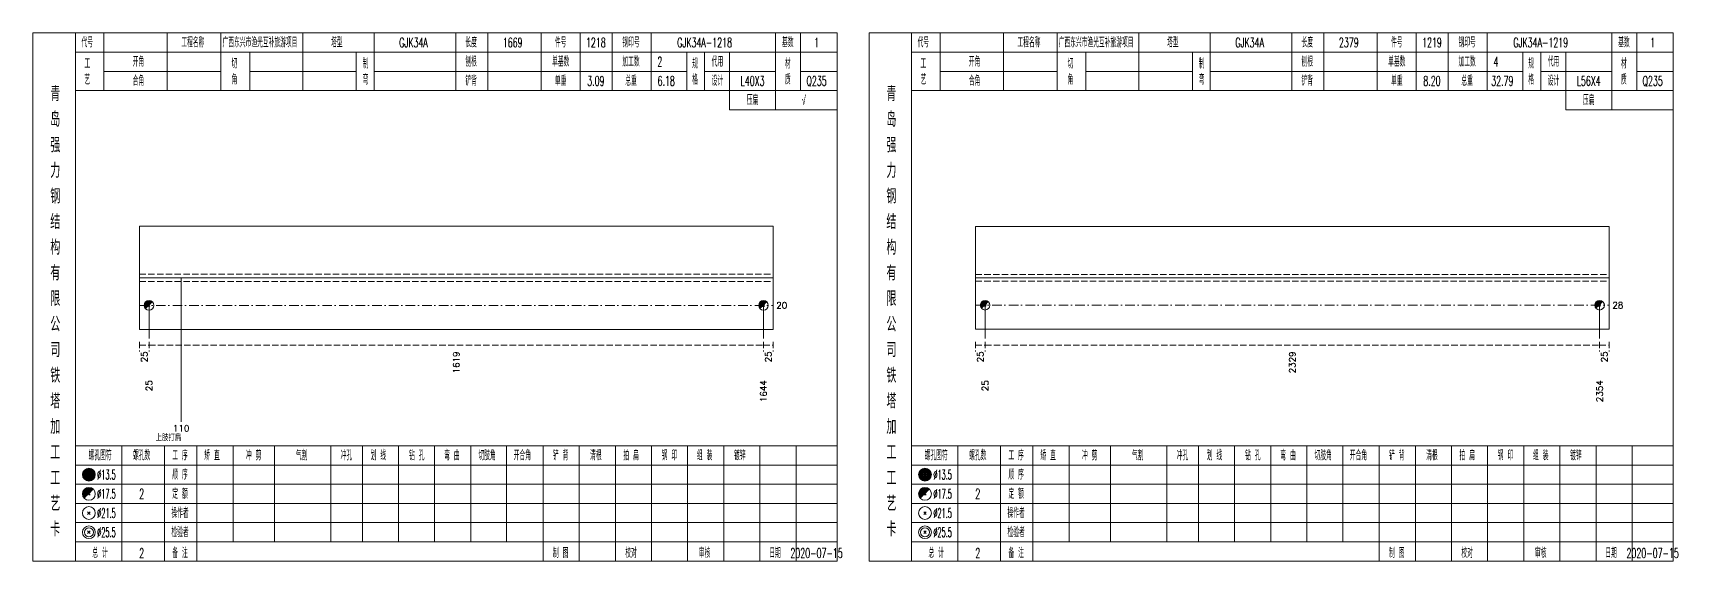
# Model space of a CAD drawing. Extents: x 0 to 2606, y -377 to 6479.
# Drawn here: x 0 to 514, y 1050 to 1215 of the extents above; entities that cross this region are included whole.
import ezdxf
from ezdxf.enums import TextEntityAlignment as Align

# ---------------------------------------------------------------- set-up
doc = ezdxf.new("R2010")
doc.units = 0
doc.header["$MEASUREMENT"] = 0
doc.linetypes.add('一点画线', pattern=[5.2, 3, -1, 0.2, -1])
doc.linetypes.add('虚线', pattern=[2.75, 2, -0.75])
doc.layers.get('0').update_dxf_attribs({"linetype": 'CONTINUOUS', "lineweight": 25})
for name, color, linetype, lineweight in [('1', 7, 'CONTINUOUS', 25), ('2', 7, 'CONTINUOUS', 25), ('4', 7, 'CONTINUOUS', 25)]:
    doc.layers.add(name, color=color, linetype=linetype, lineweight=lineweight)
doc.styles.get("Standard").update_dxf_attribs({"font": 'simplex.shx', "width": 0.7, "height": 3, "bigfont": 'gbhzfs.shx'})

msp = doc.modelspace()

# ---------------------------------------------------------------- linework, layer by layer
at = {"color": 7, "linetype": 'Continuous', "lineweight": 18}
for p, q in [((33.3, 1154.62), (33.3, 1122.38)), ((33.3, 1154.62), (231.4, 1154.62)), ((231.4, 1154.62), (231.4, 1122.38)), ((294.7, 1154.57), (294.7, 1122.43)), ((294.7, 1154.57), (492.8, 1154.57)), ((492.8, 1154.57), (492.8, 1122.43)), ((33.3, 1138.5), (231.4, 1138.5)), ((294.7, 1138.5), (492.8, 1138.5))]:
    msp.add_line(p, q, dxfattribs=at)
at = {"color": 1, "linetype": '虚线', "lineweight": 18}
for p, q in [((33.3, 1139.62), (231.4, 1139.62)), ((33.3, 1137.38), (231.4, 1137.38)), ((294.7, 1139.57), (492.8, 1139.57)), ((294.7, 1137.43), (492.8, 1137.43))]:
    msp.add_line(p, q, dxfattribs=at)
at = {"color": 3, "linetype": '一点画线', "lineweight": 13}
for p, q in [((33.3, 1129.88), (231.4, 1129.88)), ((294.7, 1129.93), (492.8, 1129.93))]:
    msp.add_line(p, q, dxfattribs=at)
at = {"color": 7, "linetype": 'Continuous', "lineweight": 13}
for p, q in [((36.3, 1129.88), (36.3, 1119.5)), ((228.4, 1129.88), (228.4, 1119.5)), ((297.7, 1129.93), (297.7, 1119.5)), ((489.8, 1129.93), (489.8, 1119.5))]:
    msp.add_line(p, q, dxfattribs=at)
at = {"color": 8, "linetype": '虚线', "lineweight": 9}
for p, q in [((33.3, 1118.5), (33.3, 1115.5)), ((33.3, 1117.5), (36.3, 1117.5)), ((36.3, 1118.5), (36.3, 1115.5)), ((36.3, 1118.5), (36.3, 1115.5)), ((36.3, 1117.5), (228.4, 1117.5)), ((228.4, 1118.5), (228.4, 1115.5)), ((228.4, 1118.5), (228.4, 1115.5)), ((228.4, 1117.5), (231.4, 1117.5)), ((231.4, 1118.5), (231.4, 1115.5)), ((294.7, 1118.5), (294.7, 1115.5)), ((294.7, 1117.5), (297.7, 1117.5)), ((297.7, 1118.5), (297.7, 1115.5)), ((297.7, 1118.5), (297.7, 1115.5)), ((297.7, 1117.5), (489.8, 1117.5)), ((489.8, 1118.5), (489.8, 1115.5)), ((489.8, 1118.5), (489.8, 1115.5)), ((489.8, 1117.5), (492.8, 1117.5)), ((492.8, 1118.5), (492.8, 1115.5))]:
    msp.add_line(p, q, dxfattribs=at)
at = {"layer": '1', "color": 7, "linetype": 'Continuous', "lineweight": 0}
for p, q in [((36, 1129.58), (36.6, 1130.17)), ((36, 1130.17), (36.6, 1129.58)), ((228.1, 1129.58), (228.7, 1130.17)), ((228.1, 1130.17), (228.7, 1129.58)), ((297.4, 1129.63), (298, 1130.23)), ((297.4, 1130.23), (298, 1129.63)), ((489.5, 1129.63), (490.1, 1130.23)), ((489.5, 1130.23), (490.1, 1129.63))]:
    msp.add_line(p, q, dxfattribs=at)
at = {"layer": '1', "color": 7, "linetype": 'Continuous', "lineweight": 18}
for p, q in [((33.3, 1122.38), (231.4, 1122.38)), ((294.7, 1122.43), (492.8, 1122.43))]:
    msp.add_line(p, q, dxfattribs=at)
at = {"layer": '1', "color": 7, "linetype": 'Continuous', "lineweight": 13}
for centre in [(36.3, 1129.88), (228.4, 1129.88), (297.7, 1129.93), (489.8, 1129.93)]:
    msp.add_circle(centre, 1.5, dxfattribs=at)
for centre, radius in [((36.3, 1129.88), 1.35), ((36.3, 1129.88), 1.2), ((36.3, 1129.88), 1.05), ((36.3, 1129.88), 0.9), ((36.3, 1129.88), 0.75), ((36.3, 1129.88), 0.6), ((36.3, 1129.88), 0.45), ((36.3, 1129.88), 0.3), ((36.3, 1129.88), 0.15), ((228.4, 1129.88), 1.35), ((228.4, 1129.88), 1.2), ((228.4, 1129.88), 1.05), ((228.4, 1129.88), 0.9), ((228.4, 1129.88), 0.75), ((228.4, 1129.88), 0.6), ((228.4, 1129.88), 0.45), ((228.4, 1129.88), 0.3), ((228.4, 1129.88), 0.15), ((297.7, 1129.93), 1.35), ((297.7, 1129.93), 1.2), ((297.7, 1129.93), 1.05), ((297.7, 1129.93), 0.9), ((297.7, 1129.93), 0.75), ((297.7, 1129.93), 0.6), ((297.7, 1129.93), 0.45), ((297.7, 1129.93), 0.3), ((297.7, 1129.93), 0.15), ((489.8, 1129.93), 1.35), ((489.8, 1129.93), 1.2), ((489.8, 1129.93), 1.05), ((489.8, 1129.93), 0.9), ((489.8, 1129.93), 0.75), ((489.8, 1129.93), 0.6), ((489.8, 1129.93), 0.45), ((489.8, 1129.93), 0.3), ((489.8, 1129.93), 0.15)]:
    msp.add_arc(centre, radius, 45, 225, dxfattribs=at)
at = {"layer": '2', "color": 7, "linetype": 'Continuous', "lineweight": 13}
msp.add_line((46.36, 1138.5), (46.36, 1093.5), dxfattribs=at)
at = {"layer": '4', "color": 1, "linetype": 'Continuous', "lineweight": 18}
for p, q in [((13.3, 1050), (13.3, 1215)), ((22.2, 1197), (22.2, 1215)), ((42, 1197), (42, 1215)), ((58.8, 1197), (58.8, 1215)), ((84.4, 1197), (84.4, 1215)), ((106.7, 1197), (106.7, 1215)), ((132.2, 1197), (132.2, 1215)), ((142.2, 1197), (142.2, 1215)), ((158.9, 1197), (158.9, 1215)), ((171.1, 1197), (171.1, 1215)), ((181.1, 1197), (181.1, 1215)), ((193.3, 1197), (193.3, 1215)), ((232.2, 1191), (232.2, 1215)), ((240, 1197), (240, 1215)), ((274.7, 1050), (274.7, 1215)), ((283.6, 1197), (283.6, 1215)), ((303.4, 1197), (303.4, 1215)), ((320.2, 1197), (320.2, 1215)), ((345.8, 1197), (345.8, 1215)), ((368.1, 1197), (368.1, 1215)), ((393.6, 1197), (393.6, 1215)), ((403.6, 1197), (403.6, 1215)), ((420.3, 1197), (420.3, 1215)), ((432.5, 1197), (432.5, 1215)), ((442.5, 1197), (442.5, 1215)), ((454.7, 1197), (454.7, 1215)), ((493.6, 1191), (493.6, 1215)), ((501.4, 1197), (501.4, 1215)), ((13.3, 1209), (251.4, 1209)), ((67.8, 1197), (67.8, 1209)), ((101.1, 1197), (101.1, 1209)), ((204.4, 1197), (204.4, 1209)), ((210, 1197), (210, 1209)), ((217.8, 1191), (217.8, 1209)), ((274.7, 1209), (512.8, 1209)), ((329.2, 1197), (329.2, 1209)), ((362.5, 1197), (362.5, 1209)), ((465.8, 1197), (465.8, 1209)), ((471.4, 1197), (471.4, 1209)), ((479.2, 1191), (479.2, 1209)), ((22.2, 1203), (58.8, 1203)), ((67.8, 1203), (101.1, 1203)), ((106.7, 1203), (204.4, 1203)), ((210, 1203), (232.2, 1203)), ((240, 1203), (251.4, 1203)), ((283.6, 1203), (320.2, 1203)), ((329.2, 1203), (362.5, 1203)), ((368.1, 1203), (465.8, 1203)), ((471.4, 1203), (493.6, 1203)), ((501.4, 1203), (512.8, 1203)), ((13.3, 1197), (251.4, 1197)), ((274.7, 1197), (512.8, 1197)), ((217.8, 1191), (251.4, 1191)), ((479.2, 1191), (512.8, 1191)), ((13.3, 1086), (251.4, 1086)), ((27.8, 1050), (27.8, 1086)), ((41.1, 1050), (41.1, 1086)), ((51.2, 1050), (51.2, 1086)), ((62.6, 1056), (62.6, 1086)), ((75.5, 1056), (75.5, 1086)), ((93.1, 1056), (93.1, 1086)), ((103, 1056), (103, 1086)), ((114.3, 1056), (114.3, 1086)), ((125.6, 1056), (125.6, 1086)), ((136.9, 1056), (136.9, 1086)), ((148.1, 1056), (148.1, 1086)), ((159.5, 1056), (159.5, 1086)), ((170.8, 1056), (170.8, 1086)), ((182.1, 1056), (182.1, 1086)), ((193.4, 1056), (193.4, 1086)), ((204.7, 1056), (204.7, 1086)), ((216, 1056), (216, 1086)), ((227.3, 1056), (227.3, 1086)), ((238.6, 1056), (238.6, 1086)), ((274.7, 1086), (512.8, 1086)), ((289.2, 1050), (289.2, 1086)), ((302.5, 1050), (302.5, 1086)), ((312.6, 1050), (312.6, 1086)), ((324, 1056), (324, 1086)), ((336.9, 1056), (336.9, 1086)), ((354.5, 1056), (354.5, 1086)), ((364.4, 1056), (364.4, 1086)), ((375.7, 1056), (375.7, 1086)), ((387, 1056), (387, 1086)), ((398.3, 1056), (398.3, 1086)), ((409.5, 1056), (409.5, 1086)), ((420.9, 1056), (420.9, 1086)), ((432.2, 1056), (432.2, 1086)), ((443.5, 1056), (443.5, 1086)), ((454.8, 1056), (454.8, 1086)), ((466.1, 1056), (466.1, 1086)), ((477.4, 1056), (477.4, 1086)), ((488.7, 1056), (488.7, 1086)), ((500, 1056), (500, 1086)), ((13.3, 1080), (251.4, 1080)), ((274.7, 1080), (512.8, 1080)), ((13.3, 1074), (251.4, 1074)), ((274.7, 1074), (512.8, 1074)), ((13.3, 1068), (251.4, 1068)), ((274.7, 1068), (512.8, 1068)), ((13.3, 1062), (251.4, 1062)), ((274.7, 1062), (512.8, 1062)), ((13.3, 1056), (251.4, 1056)), ((159.5, 1050), (159.5, 1056)), ((170.8, 1050), (170.8, 1056)), ((182.1, 1050), (182.1, 1056)), ((193.4, 1050), (193.4, 1056)), ((204.7, 1050), (204.7, 1056)), ((216, 1050), (216, 1056)), ((227.3, 1050), (227.3, 1056)), ((238.6, 1050), (238.6, 1056)), ((274.7, 1056), (512.8, 1056)), ((420.9, 1050), (420.9, 1056)), ((432.2, 1050), (432.2, 1056)), ((443.5, 1050), (443.5, 1056)), ((454.8, 1050), (454.8, 1056)), ((466.1, 1050), (466.1, 1056)), ((477.4, 1050), (477.4, 1056)), ((488.7, 1050), (488.7, 1056)), ((500, 1050), (500, 1056))]:
    msp.add_line(p, q, dxfattribs=at)
at = {"layer": '4', "color": 7, "linetype": 'Continuous', "lineweight": 13}
for p, q in [((17.3, 1076.8), (17.7, 1077.2)), ((17.7, 1076.8), (17.3, 1077.2)), ((278.7, 1076.8), (279.1, 1077.2)), ((279.1, 1076.8), (278.7, 1077.2)), ((17.1, 1064.6), (17.9, 1065.4)), ((17.9, 1064.6), (17.1, 1065.4)), ((278.5, 1064.6), (279.3, 1065.4)), ((279.3, 1064.6), (278.5, 1065.4)), ((17.1, 1058.6), (17.9, 1059.4)), ((17.9, 1058.6), (17.1, 1059.4)), ((278.5, 1058.6), (279.3, 1059.4)), ((279.3, 1058.6), (278.5, 1059.4))]:
    msp.add_line(p, q, dxfattribs=at)
at = {"layer": '4', "color": 7, "linetype": 'Continuous', "lineweight": 0}
for p, q in [((17.1, 1070.6), (17.9, 1071.4)), ((17.1, 1071.4), (17.9, 1070.6)), ((278.5, 1070.6), (279.3, 1071.4)), ((278.5, 1071.4), (279.3, 1070.6))]:
    msp.add_line(p, q, dxfattribs=at)
at = {"layer": '4', "color": 1, "linetype": 'Continuous', "lineweight": 18}
for points in [[(0, 1215), (0, 1050), (251.4, 1050), (251.4, 1215)], [(261.4, 1215), (261.4, 1050), (512.8, 1050), (512.8, 1215)]]:
    msp.add_lwpolyline(points, close=True, dxfattribs=at)
at = {"layer": '4', "color": 7, "linetype": 'Continuous', "lineweight": 13}
for centre, radius in [((17.5, 1077), 2), ((17.5, 1077), 1.8), ((17.5, 1077), 1.6), ((17.5, 1077), 1.4), ((17.5, 1077), 1.2), ((17.5, 1077), 1), ((17.5, 1077), 0.8), ((17.5, 1077), 0.6), ((17.5, 1077), 0.4), ((17.5, 1077), 0.2), ((278.9, 1077), 2), ((278.9, 1077), 1.8), ((278.9, 1077), 1.6), ((278.9, 1077), 1.4), ((278.9, 1077), 1.2), ((278.9, 1077), 1), ((278.9, 1077), 0.8), ((278.9, 1077), 0.6), ((278.9, 1077), 0.4), ((278.9, 1077), 0.2), ((17.5, 1071), 2), ((278.9, 1071), 2), ((17.5, 1065), 2), ((278.9, 1065), 2), ((17.5, 1059), 2), ((17.5, 1059), 1.4), ((278.9, 1059), 2), ((278.9, 1059), 1.4)]:
    msp.add_circle(centre, radius, dxfattribs=at)
for centre, radius in [((17.5, 1071), 1.8), ((17.5, 1071), 1.6), ((17.5, 1071), 1.4), ((17.5, 1071), 1.2), ((17.5, 1071), 1), ((17.5, 1071), 0.8), ((17.5, 1071), 0.6), ((17.5, 1071), 0.4), ((17.5, 1071), 0.2), ((278.9, 1071), 1.8), ((278.9, 1071), 1.6), ((278.9, 1071), 1.4), ((278.9, 1071), 1.2), ((278.9, 1071), 1), ((278.9, 1071), 0.8), ((278.9, 1071), 0.6), ((278.9, 1071), 0.4), ((278.9, 1071), 0.2)]:
    msp.add_arc(centre, radius, 45, 225, dxfattribs=at)

# ---------------------------------------------------------------- texts
at = {"color": 7, "linetype": 'Continuous', "lineweight": 13}
for s, p in [('20', (232.4, 1129.88)), ('28', (493.8, 1129.93))]:
    msp.add_text(s, height=2, dxfattribs=at).set_placement(p, align=Align.MIDDLE_LEFT)
at = {"color": 8, "linetype": 'Continuous', "lineweight": 9}
for s, p in [('25', (34.8, 1115.5)), ('1619', (132.35, 1115.5)), ('25', (229.9, 1115.5)), ('25', (296.2, 1115.5)), ('2329', (393.75, 1115.5)), ('25', (491.3, 1115.5))]:
    msp.add_text(s, height=2, rotation=90, dxfattribs=at).set_placement(p, align=Align.MIDDLE_RIGHT)
at = {"layer": '1', "color": 7, "linetype": 'Continuous', "lineweight": 13}
for s, p in [('25', (36.3, 1106.5)), ('1644', (228.4, 1106.5)), ('25', (297.7, 1106.5)), ('2354', (489.8, 1106.5))]:
    msp.add_text(s, height=2, rotation=90, dxfattribs=at).set_placement(p, align=Align.MIDDLE_RIGHT)
at = {"layer": '2', "color": 7, "linetype": 'Continuous', "lineweight": 13}
for s, p in [('110', (46.36, 1092.5)), ('上肢打扁', (42.36, 1089.5))]:
    msp.add_text(s, height=2, dxfattribs=at).set_placement(p, align=Align.TOP_CENTER)
at = {"layer": '4', "color": 1, "linetype": 'Continuous', "lineweight": 13}
for s, height, width, p in [('代号', 3, 0.6, (17, 1212)), ('工程名称', 3, 0.6, (50, 1212)), ('广西东兴市渔光互补旅游项目', 3, 0.6, (71, 1212)), ('塔型', 3, 0.6, (95, 1212)), ('GJK34A', 3, 0.6, (119, 1212)), ('长度', 3, 0.6, (137, 1212)), ('1669', 3, 0.6, (150, 1212)), ('件号', 3, 0.6, (165, 1212)), ('1218', 3, 0.6, (176, 1212)), ('钢印号', 3, 0.6, (187, 1212)), ('GJK34A-1218', 3, 0.6, (210, 1212)), ('基数', 3, 0.6, (236, 1212)), ('1', 3, 0.6, (245, 1212)), ('代号', 3, 0.6, (278.4, 1212)), ('工程名称', 3, 0.6, (311.4, 1212)), ('广西东兴市渔光互补旅游项目', 3, 0.6, (332.4, 1212)), ('塔型', 3, 0.6, (356.4, 1212)), ('GJK34A', 3, 0.6, (380.4, 1212)), ('长度', 3, 0.6, (398.4, 1212)), ('2379', 3, 0.6, (411.4, 1212)), ('件号', 3, 0.6, (426.4, 1212)), ('1219', 3, 0.6, (437.4, 1212)), ('钢印号', 3, 0.6, (448.4, 1212)), ('GJK34A-1219', 3, 0.6, (471.4, 1212)), ('基数', 3, 0.6, (497.4, 1212)), ('1', 3, 0.6, (506.4, 1212)), ('工', 3, 0.6, (17, 1205.4)), ('开角', 3, 0.6, (33, 1206)), ('切', 3, 0.6, (63, 1205.4)), ('制', 3, 0.6, (104, 1205.4)), ('刨根', 3, 0.6, (137, 1206)), ('单基数', 3, 0.6, (165, 1206)), ('加工数', 3, 0.6, (187, 1206)), ('2', 3, 0.6, (196, 1206)), ('规', 3, 0.6, (207, 1205.4)), ('代用', 3, 0.6, (214, 1206)), ('材', 3, 0.6, (236, 1205.4)), ('工', 3, 0.6, (278.4, 1205.4)), ('开角', 3, 0.6, (294.4, 1206)), ('切', 3, 0.6, (324.4, 1205.4)), ('制', 3, 0.6, (365.4, 1205.4)), ('刨根', 3, 0.6, (398.4, 1206)), ('单基数', 3, 0.6, (426.4, 1206)), ('加工数', 3, 0.6, (448.4, 1206)), ('4', 3, 0.6, (457.4, 1206)), ('规', 3, 0.6, (468.4, 1205.4)), ('代用', 3, 0.6, (475.4, 1206)), ('材', 3, 0.6, (497.4, 1205.4)), ('青', 4.6, 0.8, (7, 1196)), ('艺', 3, 0.6, (17, 1200.4)), ('合角', 3, 0.6, (33, 1200)), ('角', 3, 0.6, (63, 1200.4)), ('弯', 3, 0.6, (104, 1200.4)), ('铲背', 3, 0.6, (137, 1200)), ('单重', 3, 0.6, (165, 1200)), ('3.09', 3, 0.6, (176, 1200)), ('总重', 3, 0.6, (187, 1200)), ('6.18', 3, 0.6, (198, 1200)), ('格', 3, 0.6, (207, 1200.4)), ('设计', 3, 0.6, (214, 1200)), ('L40X3', 3, 0.6, (225, 1200)), ('质', 3, 0.6, (236, 1200.4)), ('Q235', 3, 0.6, (245, 1200)), ('青', 4.6, 0.8, (268.4, 1196)), ('艺', 3, 0.6, (278.4, 1200.4)), ('合角', 3, 0.6, (294.4, 1200)), ('角', 3, 0.6, (324.4, 1200.4)), ('弯', 3, 0.6, (365.4, 1200.4)), ('铲背', 3, 0.6, (398.4, 1200)), ('单重', 3, 0.6, (426.4, 1200)), ('8.20', 3, 0.6, (437.4, 1200)), ('总重', 3, 0.6, (448.4, 1200)), ('32.79', 3, 0.6, (459.4, 1200)), ('格', 3, 0.6, (468.4, 1200.4)), ('设计', 3, 0.6, (475.4, 1200)), ('L56X4', 3, 0.6, (486.4, 1200)), ('质', 3, 0.6, (497.4, 1200.4)), ('Q235', 3, 0.6, (506.4, 1200)), ('压扁', 3, 0.6, (225, 1194)), ('√', 3, 0.6, (241, 1194)), ('压扁', 3, 0.6, (486.4, 1194)), ('岛', 4.6, 0.8, (7, 1188)), ('岛', 4.6, 0.8, (268.4, 1188)), ('强', 4.6, 0.8, (7, 1180)), ('强', 4.6, 0.8, (268.4, 1180)), ('力', 4.6, 0.8, (7, 1172)), ('力', 4.6, 0.8, (268.4, 1172)), ('钢', 4.6, 0.8, (7, 1164)), ('钢', 4.6, 0.8, (268.4, 1164)), ('结', 4.6, 0.8, (7, 1156)), ('结', 4.6, 0.8, (268.4, 1156)), ('构', 4.6, 0.8, (7, 1148)), ('构', 4.6, 0.8, (268.4, 1148)), ('有', 4.6, 0.8, (7, 1140)), ('有', 4.6, 0.8, (268.4, 1140)), ('限', 4.6, 0.8, (7, 1132)), ('限', 4.6, 0.8, (268.4, 1132)), ('公', 4.6, 0.8, (7, 1124)), ('公', 4.6, 0.8, (268.4, 1124)), ('司', 4.6, 0.8, (7, 1116)), ('司', 4.6, 0.8, (268.4, 1116)), ('铁', 4.6, 0.8, (7, 1108)), ('铁', 4.6, 0.8, (268.4, 1108)), ('塔', 4.6, 0.8, (7, 1100)), ('塔', 4.6, 0.8, (268.4, 1100)), ('加', 4.6, 0.8, (7, 1092)), ('加', 4.6, 0.8, (268.4, 1092)), ('工', 4.6, 0.8, (7, 1084)), ('工', 4.6, 0.8, (268.4, 1084)), ('螺孔图符', 3, 0.6, (21, 1083)), ('螺孔数', 3, 0.6, (34, 1083)), ('工 序', 3, 0.6, (46, 1083)), ('矫 直', 3, 0.6, (56, 1083)), ('冲 剪', 3, 0.6, (69, 1083)), ('气割', 3, 0.6, (84, 1083)), ('冲孔', 3, 0.6, (98, 1083)), ('划 线', 3, 0.6, (108, 1083)), ('钻 孔', 3, 0.6, (120, 1083)), ('弯 曲', 3, 0.6, (131, 1083)), ('切肢角', 3, 0.6, (142, 1083)), ('开合角', 3, 0.6, (153, 1083)), ('铲 背', 3, 0.6, (165, 1083)), ('清根', 3, 0.6, (176, 1083)), ('拍 扁', 3, 0.6, (187, 1083)), ('钢 印', 3, 0.6, (199, 1083)), ('组 装', 3, 0.6, (210, 1083)), ('镀锌', 3, 0.6, (221, 1083)), ('螺孔图符', 3, 0.6, (282.4, 1083)), ('螺孔数', 3, 0.6, (295.4, 1083)), ('工 序', 3, 0.6, (307.4, 1083)), ('矫 直', 3, 0.6, (317.4, 1083)), ('冲 剪', 3, 0.6, (330.4, 1083)), ('气割', 3, 0.6, (345.4, 1083)), ('冲孔', 3, 0.6, (359.4, 1083)), ('划 线', 3, 0.6, (369.4, 1083)), ('钻 孔', 3, 0.6, (381.4, 1083)), ('弯 曲', 3, 0.6, (392.4, 1083)), ('切肢角', 3, 0.6, (403.4, 1083)), ('开合角', 3, 0.6, (414.4, 1083)), ('铲 背', 3, 0.6, (426.4, 1083)), ('清根', 3, 0.6, (437.4, 1083)), ('拍 扁', 3, 0.6, (448.4, 1083)), ('钢 印', 3, 0.6, (460.4, 1083)), ('组 装', 3, 0.6, (471.4, 1083)), ('镀锌', 3, 0.6, (482.4, 1083)), ('工', 4.6, 0.8, (7, 1076)), ('%%C13.5', 3, 0.5, (23, 1077)), ('顺 序', 3, 0.6, (46, 1077)), ('工', 4.6, 0.8, (268.4, 1076)), ('%%C13.5', 3, 0.5, (284.4, 1077)), ('顺 序', 3, 0.6, (307.4, 1077)), ('艺', 4.6, 0.8, (7, 1068)), ('%%C17.5', 3, 0.5, (23, 1071)), ('2', 3.2, 0.6, (34, 1071)), ('定 额', 3, 0.6, (46, 1071)), ('艺', 4.6, 0.8, (268.4, 1068)), ('%%C17.5', 3, 0.5, (284.4, 1071)), ('2', 3.2, 0.6, (295.4, 1071)), ('定 额', 3, 0.6, (307.4, 1071)), ('%%C21.5', 3, 0.5, (23, 1065)), ('操作者', 3, 0.6, (46, 1065)), ('%%C21.5', 3, 0.5, (284.4, 1065)), ('操作者', 3, 0.6, (307.4, 1065)), ('卡', 4.6, 0.8, (7, 1060)), ('%%C25.5', 3, 0.5, (23, 1059)), ('检验者', 3, 0.6, (46, 1059)), ('卡', 4.6, 0.8, (268.4, 1060)), ('%%C25.5', 3, 0.5, (284.4, 1059)), ('检验者', 3, 0.6, (307.4, 1059)), ('总 计', 3, 0.6, (21, 1052.5)), ('2', 3, 0.6, (34, 1052.5)), ('备 注', 3, 0.6, (46, 1052.5)), ('制 图', 3, 0.6, (165, 1052.5)), ('校对', 3, 0.6, (187, 1052.5)), ('审核', 3, 0.6, (210, 1052.5)), ('日期', 3, 0.6, (232, 1052.5)), ('2020-07-15', 3, 0.6, (245, 1052.5)), ('总 计', 3, 0.6, (282.4, 1052.5)), ('2', 3, 0.6, (295.4, 1052.5)), ('备 注', 3, 0.6, (307.4, 1052.5)), ('制 图', 3, 0.6, (426.4, 1052.5)), ('校对', 3, 0.6, (448.4, 1052.5)), ('审核', 3, 0.6, (471.4, 1052.5)), ('日期', 3, 0.6, (493.4, 1052.5)), ('2020-07-15', 3, 0.6, (506.4, 1052.5))]:
    msp.add_text(s, height=height, dxfattribs=dict(at, width=width)).set_placement(p, align=Align.MIDDLE_CENTER)

doc.saveas('drawing.dxf')
